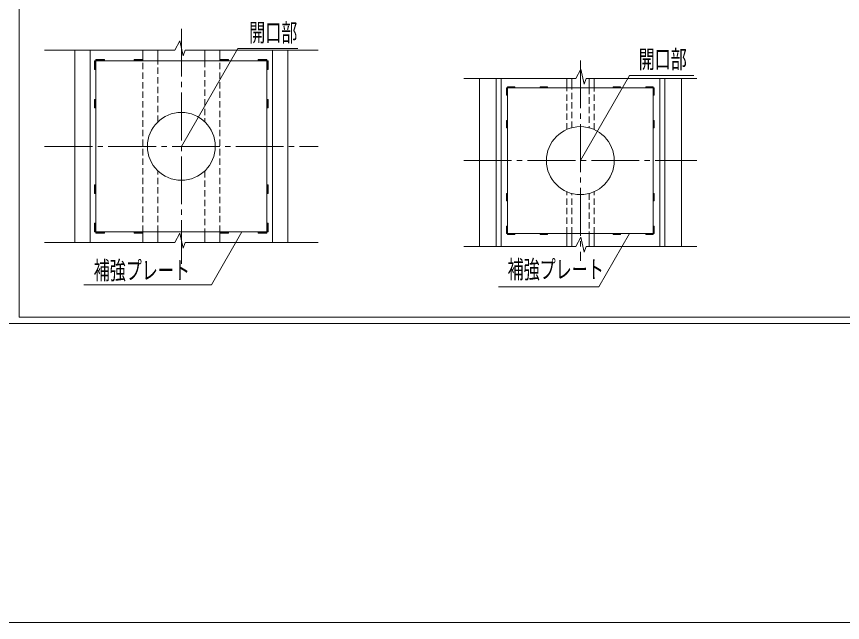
# Model space of a CAD drawing. Units: millimetres, scale not verified. Extents: x -2940 to 2940, y -2044 to 2044.
# Drawn here: x -152 to 1092, y -2044 to -1132 of the extents above; entities that cross this region are included whole.
import ezdxf
from ezdxf.enums import TextEntityAlignment as Align

# ---------------------------------------------------------------- set-up
doc = ezdxf.new("R2010")
doc.units = ezdxf.units.MM
doc.header["$LTSCALE"] = 8
doc.linetypes.add('CHAIN2', pattern=[12, 9, -1, 1, -1])
doc.linetypes.add('DASHED1', pattern=[1.8, 1.2, -0.6])
doc.layers.add('0-0_特記', color=4, linetype='Continuous', lineweight=18)
doc.layers.add('0-1_0-0', color=7, linetype='Continuous', lineweight=18)
doc.styles.add('ＭＳ ゴシック', font='')
doc.styles.get('ＭＳ ゴシック').set_extended_font_data('MS Gothic')

msp = doc.modelspace()

# ---------------------------------------------------------------- linework, layer by layer
at = {"layer": '0-0_特記', "color": 3}
for p, q in [((-147.746, -1584.549), (-147.746, -590.165)), ((-147.746, -1584.549), (2940.286, -1584.549)), ((-2940.286, -1594.549), (2940.286, -1594.549)), ((-2940.286, -2044.5), (2940.286, -2044.5))]:
    msp.add_line(p, q, dxfattribs=at)
at = {"layer": '0-0_特記', "lineweight": 9}
for p, q in [((96.434, -1327.625), (181.562, -1180.18)), ((181.562, -1180.18), (271.71, -1180.18)), ((697.239, -1349.059), (771.324, -1220.741)), ((771.324, -1220.741), (867.886, -1220.741)), ((141.642, -1535.935), (187.587, -1456.355)), ((724.865, -1538.87), (771.13, -1458.737))]:
    msp.add_line(p, q, dxfattribs=at)
at = {"layer": '0-0_特記', "color": 7}
for points in [[(86.866, -1182.803), (94.223, -1168.7), (99.246, -1191.23), (102.377, -1182.803)], [(690.451, -1225.67), (697.809, -1211.568), (702.831, -1234.098), (705.962, -1225.67)], [(86.866, -1472.446), (94.223, -1458.344), (99.246, -1480.874), (102.377, -1472.446)], [(690.451, -1478.3), (697.809, -1464.197), (702.831, -1486.727), (705.962, -1478.3)]]:
    msp.add_lwpolyline(points, dxfattribs=at)
at = {"layer": '0-1_0-0', "linetype": 'CHAIN2'}
for p, q in [((96.434, -1150.621), (96.434, -1504.63)), ((697.239, -1198.251), (697.239, -1499.866)), ((-109.534, -1327.626), (302.404, -1327.626)), ((521.754, -1349.059), (872.726, -1349.059))]:
    msp.add_line(p, q, dxfattribs=at)
at = {"layer": '0-1_0-0'}
for p, q in [((-109.534, -1182.803), (86.866, -1182.803)), ((-63.719, -1182.803), (-63.719, -1472.446)), ((-40.947, -1472.446), (-40.947, -1182.803)), ((38.506, -1198.894), (38.506, -1182.803)), ((61.278, -1198.894), (61.278, -1182.803)), ((102.377, -1182.803), (302.404, -1182.803)), ((131.591, -1182.803), (131.591, -1198.894)), ((154.363, -1198.894), (154.363, -1182.803)), ((233.813, -1472.446), (233.813, -1182.803)), ((256.586, -1472.446), (256.586, -1182.803)), ((-34.226, -1198.894), (-32.295, -1198.894)), ((-34.226, -1211.768), (-34.226, -1198.894)), ((-34.226, -1200.979), (-32.295, -1202.91)), ((-34.226, -1203.256), (-32.295, -1205.186)), ((-34.226, -1205.532), (-32.295, -1207.462)), ((-34.036, -1198.894), (-32.295, -1200.634)), ((-32.295, -1196.964), (-19.422, -1196.964)), ((-32.295, -1198.894), (-32.295, -1196.964)), ((-32.295, -1198.358), (-31.759, -1198.894)), ((-19.422, -1198.894), (-32.295, -1198.894)), ((-32.295, -1198.894), (-32.295, -1211.768)), ((-31.414, -1196.964), (-29.483, -1198.894)), ((-29.138, -1196.964), (-27.207, -1198.894)), ((-26.862, -1196.964), (-24.931, -1198.894)), ((-24.586, -1196.964), (-22.654, -1198.894)), ((-22.31, -1196.964), (-20.378, -1198.894)), ((-20.034, -1196.964), (-19.422, -1197.575)), ((-19.422, -1196.964), (-19.422, -1198.894)), ((25.634, -1198.047), (26.717, -1196.964)), ((25.634, -1196.964), (38.506, -1196.964)), ((25.634, -1198.894), (25.634, -1196.964)), ((38.506, -1198.894), (25.634, -1198.894)), ((27.062, -1198.894), (28.994, -1196.964)), ((29.338, -1198.894), (31.269, -1196.964)), ((31.614, -1198.894), (33.544, -1196.964)), ((33.888, -1198.894), (35.82, -1196.964)), ((36.165, -1198.894), (38.095, -1196.964)), ((38.44, -1198.894), (38.506, -1198.828)), ((38.44, -1198.894), (38.506, -1198.828)), ((38.506, -1196.964), (38.506, -1198.894)), ((154.363, -1198.047), (155.446, -1196.964)), ((154.363, -1196.964), (167.236, -1196.964)), ((154.363, -1198.894), (154.363, -1196.964)), ((167.236, -1198.894), (154.363, -1198.894)), ((155.792, -1198.894), (157.723, -1196.964)), ((158.067, -1198.894), (159.999, -1196.964)), ((160.343, -1198.894), (162.274, -1196.964)), ((162.618, -1198.894), (164.55, -1196.964)), ((164.895, -1198.894), (166.825, -1196.964)), ((167.17, -1198.894), (167.236, -1198.828)), ((167.17, -1198.894), (167.236, -1198.828)), ((167.236, -1196.964), (167.236, -1198.894)), ((212.292, -1198.047), (213.375, -1196.964)), ((212.292, -1196.964), (225.165, -1196.964)), ((212.292, -1198.894), (212.292, -1196.964)), ((213.721, -1198.894), (215.652, -1196.964)), ((215.996, -1198.894), (217.928, -1196.964)), ((218.272, -1198.894), (220.203, -1196.964)), ((220.547, -1198.894), (222.478, -1196.964)), ((222.824, -1198.894), (224.754, -1196.964)), ((225.099, -1198.894), (225.165, -1198.828)), ((225.099, -1198.894), (225.165, -1198.828)), ((225.165, -1196.964), (225.165, -1198.894)), ((225.165, -1198.894), (227.096, -1198.894)), ((225.165, -1201.103), (227.096, -1199.173)), ((225.165, -1203.379), (227.096, -1201.448)), ((225.165, -1205.655), (227.096, -1203.724)), ((225.165, -1207.93), (227.096, -1206)), ((227.096, -1198.894), (227.096, -1211.768)), ((-34.226, -1207.808), (-32.295, -1209.738)), ((-34.226, -1210.083), (-32.542, -1211.768)), ((-32.295, -1211.768), (-34.226, -1211.768)), ((225.165, -1210.206), (227.096, -1208.275)), ((227.096, -1211.768), (225.165, -1211.768)), ((225.879, -1211.768), (227.096, -1210.551)), ((521.754, -1225.67), (690.451, -1225.67)), ((545.456, -1225.67), (545.456, -1478.3)), ((570.461, -1225.67), (570.461, -1478.3)), ((577.926, -1478.3), (577.926, -1225.67)), ((676.823, -1239.381), (676.823, -1225.67)), ((684.308, -1239.381), (684.308, -1225.67)), ((705.962, -1225.67), (872.726, -1225.67)), ((710.633, -1225.67), (710.633, -1239.381)), ((718.099, -1239.381), (718.099, -1225.67)), ((816.996, -1478.3), (816.996, -1225.67)), ((824.418, -1478.3), (824.418, -1225.67)), ((849.442, -1225.67), (849.442, -1478.3)), ((585.916, -1239.381), (587.562, -1239.381)), ((585.916, -1250.349), (585.916, -1239.381)), ((585.916, -1241.157), (587.562, -1242.802)), ((585.916, -1243.096), (587.562, -1244.742)), ((586.079, -1239.381), (587.562, -1240.863)), ((587.562, -1237.736), (598.53, -1237.736)), ((587.562, -1239.381), (587.562, -1237.736)), ((587.562, -1238.924), (588.018, -1239.381)), ((598.53, -1239.381), (587.562, -1239.381)), ((587.562, -1239.381), (587.562, -1250.349)), ((588.312, -1237.736), (589.958, -1239.381)), ((590.251, -1237.736), (591.897, -1239.381)), ((592.191, -1237.736), (593.836, -1239.381)), ((594.13, -1237.736), (595.776, -1239.381)), ((596.069, -1237.736), (597.714, -1239.381)), ((598.008, -1237.736), (598.53, -1238.256)), ((598.53, -1237.736), (598.53, -1239.381)), ((636.917, -1237.736), (647.884, -1237.736)), ((636.917, -1239.381), (636.917, -1237.736)), ((636.917, -1238.924), (637.374, -1239.381)), ((647.884, -1239.381), (636.917, -1239.381)), ((637.667, -1237.736), (639.313, -1239.381)), ((639.606, -1237.736), (641.252, -1239.381)), ((641.546, -1237.736), (643.191, -1239.381)), ((643.485, -1237.736), (645.13, -1239.381)), ((645.424, -1237.736), (647.07, -1239.381)), ((647.363, -1237.736), (647.884, -1238.256)), ((647.884, -1237.736), (647.884, -1239.381)), ((746.594, -1237.736), (757.562, -1237.736)), ((746.594, -1239.381), (746.594, -1237.736)), ((746.594, -1238.924), (747.051, -1239.381)), ((757.562, -1239.381), (746.594, -1239.381)), ((747.345, -1237.736), (748.99, -1239.381)), ((749.283, -1237.736), (750.93, -1239.381)), ((751.223, -1237.736), (752.868, -1239.381)), ((753.162, -1237.736), (754.808, -1239.381)), ((755.102, -1237.736), (756.747, -1239.381)), ((757.041, -1237.736), (757.562, -1238.256)), ((757.562, -1237.736), (757.562, -1239.381)), ((795.95, -1238.659), (796.873, -1237.736)), ((795.95, -1237.736), (806.917, -1237.736)), ((795.95, -1239.381), (795.95, -1237.736)), ((797.167, -1239.381), (798.812, -1237.736)), ((799.106, -1239.381), (800.751, -1237.736)), ((801.045, -1239.381), (802.69, -1237.736)), ((802.983, -1239.381), (804.629, -1237.736)), ((804.922, -1239.381), (806.567, -1237.736)), ((806.861, -1239.381), (806.917, -1239.324)), ((806.861, -1239.381), (806.917, -1239.324)), ((806.917, -1237.736), (806.917, -1239.381)), ((806.917, -1239.381), (808.563, -1239.381)), ((806.917, -1241.262), (808.563, -1239.618)), ((806.917, -1243.202), (808.563, -1241.556)), ((806.917, -1245.141), (808.563, -1243.495)), ((808.563, -1239.381), (808.563, -1250.349)), ((585.916, -1245.036), (587.562, -1246.681)), ((585.916, -1246.974), (587.562, -1248.619)), ((585.916, -1248.914), (587.352, -1250.349)), ((587.562, -1250.349), (585.916, -1250.349)), ((806.917, -1247.079), (808.563, -1245.434)), ((806.917, -1249.018), (808.563, -1247.373)), ((808.563, -1250.349), (806.917, -1250.349)), ((807.526, -1250.349), (808.563, -1249.312)), ((-34.226, -1256.823), (-32.295, -1256.823)), ((-34.226, -1269.697), (-34.226, -1256.823)), ((-34.226, -1259.032), (-32.295, -1257.102)), ((-34.226, -1261.308), (-32.295, -1259.377)), ((-34.226, -1263.584), (-32.295, -1261.653)), ((-34.226, -1265.859), (-32.295, -1263.929)), ((-34.226, -1268.135), (-32.295, -1266.204)), ((-33.512, -1269.697), (-32.295, -1268.48)), ((-32.295, -1256.823), (-32.295, -1269.697)), ((225.165, -1256.823), (227.096, -1256.823)), ((225.165, -1269.697), (225.165, -1256.823)), ((225.165, -1259.032), (227.096, -1257.102)), ((225.165, -1261.308), (227.096, -1259.377)), ((225.165, -1263.584), (227.096, -1261.653)), ((225.165, -1265.859), (227.096, -1263.929)), ((225.165, -1268.135), (227.096, -1266.204)), ((225.879, -1269.697), (227.096, -1268.48)), ((227.096, -1256.823), (227.096, -1269.697)), ((-32.295, -1269.697), (-34.226, -1269.697)), ((227.096, -1269.697), (225.165, -1269.697)), ((585.916, -1288.736), (587.562, -1288.736)), ((585.916, -1299.704), (585.916, -1288.736)), ((585.916, -1290.512), (587.562, -1292.158)), ((585.916, -1292.452), (587.562, -1294.097)), ((586.079, -1288.736), (587.562, -1290.218)), ((587.562, -1288.736), (587.562, -1299.704)), ((806.917, -1288.736), (808.563, -1288.736)), ((806.917, -1299.704), (806.917, -1288.736)), ((806.917, -1290.618), (808.563, -1288.973)), ((806.917, -1292.557), (808.563, -1290.911)), ((806.917, -1294.496), (808.563, -1292.85)), ((808.563, -1288.736), (808.563, -1299.704)), ((585.916, -1294.391), (587.562, -1296.036)), ((585.916, -1296.33), (587.562, -1297.974)), ((585.916, -1298.269), (587.352, -1299.704)), ((587.562, -1299.704), (585.916, -1299.704)), ((806.917, -1296.434), (808.563, -1294.79)), ((806.917, -1298.374), (808.563, -1296.728)), ((808.563, -1299.704), (806.917, -1299.704)), ((807.526, -1299.704), (808.563, -1298.667)), ((-34.226, -1385.554), (-32.295, -1385.554)), ((-34.226, -1398.427), (-34.226, -1385.554)), ((-34.226, -1387.762), (-32.295, -1385.832)), ((-34.226, -1390.038), (-32.295, -1388.107)), ((-34.226, -1392.314), (-32.295, -1390.383)), ((-34.226, -1394.59), (-32.295, -1392.659)), ((-32.295, -1385.554), (-32.295, -1398.427)), ((225.165, -1385.554), (227.096, -1385.554)), ((225.165, -1398.427), (225.165, -1385.554)), ((225.165, -1387.762), (227.096, -1385.832)), ((225.165, -1390.038), (227.096, -1388.107)), ((225.165, -1392.314), (227.096, -1390.383)), ((225.165, -1394.59), (227.096, -1392.659)), ((227.096, -1385.554), (227.096, -1398.427)), ((-34.226, -1396.866), (-32.295, -1394.934)), ((-32.295, -1398.427), (-34.226, -1398.427)), ((-33.512, -1398.427), (-32.295, -1397.21)), ((225.165, -1396.866), (227.096, -1394.934)), ((227.096, -1398.427), (225.165, -1398.427)), ((225.879, -1398.427), (227.096, -1397.21)), ((585.916, -1398.414), (587.562, -1398.414)), ((585.916, -1409.382), (585.916, -1398.414)), ((585.916, -1400.19), (587.562, -1401.836)), ((585.916, -1402.13), (587.562, -1403.774)), ((585.916, -1404.069), (587.562, -1405.714)), ((586.079, -1398.414), (587.562, -1399.897)), ((587.562, -1398.414), (587.562, -1409.382)), ((806.917, -1398.414), (808.563, -1398.414)), ((806.917, -1409.382), (806.917, -1398.414)), ((806.917, -1400.296), (808.563, -1398.651)), ((806.917, -1402.235), (808.563, -1400.59)), ((806.917, -1404.174), (808.563, -1402.529)), ((806.917, -1406.113), (808.563, -1404.468)), ((808.563, -1398.414), (808.563, -1409.382)), ((585.916, -1406.008), (587.562, -1407.653)), ((585.916, -1407.947), (587.352, -1409.382)), ((587.562, -1409.382), (585.916, -1409.382)), ((806.917, -1408.052), (808.563, -1406.406)), ((808.563, -1409.382), (806.917, -1409.382)), ((807.526, -1409.382), (808.563, -1408.346)), ((-34.226, -1444.566), (-33.142, -1443.482)), ((-34.226, -1443.482), (-32.295, -1443.482)), ((-34.226, -1456.355), (-34.226, -1443.482)), ((-34.226, -1446.842), (-32.295, -1444.911)), ((-34.226, -1449.118), (-32.295, -1447.186)), ((-34.226, -1451.394), (-32.295, -1449.462)), ((-34.226, -1453.669), (-32.295, -1451.738)), ((-34.226, -1455.945), (-32.295, -1454.014)), ((-32.295, -1443.482), (-32.295, -1456.355)), ((225.165, -1443.482), (227.096, -1443.482)), ((225.165, -1456.355), (225.165, -1443.482)), ((225.165, -1444.439), (227.096, -1446.37)), ((225.165, -1446.715), (227.096, -1448.646)), ((225.165, -1448.991), (227.096, -1450.922)), ((225.165, -1451.267), (227.096, -1453.198)), ((225.165, -1453.543), (227.096, -1455.474)), ((226.485, -1443.482), (227.096, -1444.094)), ((227.096, -1443.482), (227.096, -1456.355)), ((585.916, -1448.693), (586.84, -1447.769)), ((585.916, -1447.769), (587.562, -1447.769)), ((585.916, -1458.737), (585.916, -1447.769)), ((585.916, -1450.631), (587.562, -1448.986)), ((585.916, -1452.57), (587.562, -1450.925)), ((585.916, -1454.51), (587.562, -1452.864)), ((585.916, -1456.448), (587.562, -1454.802)), ((587.562, -1447.769), (587.562, -1458.737)), ((806.917, -1447.769), (808.563, -1447.769)), ((806.917, -1458.737), (806.917, -1447.769)), ((806.917, -1448.584), (808.563, -1450.23)), ((806.917, -1450.523), (808.563, -1452.168)), ((806.917, -1452.462), (808.563, -1454.108)), ((806.917, -1454.402), (808.563, -1456.047)), ((808.042, -1447.769), (808.563, -1448.29)), ((808.563, -1447.769), (808.563, -1458.737)), ((-32.295, -1456.355), (-34.226, -1456.355)), ((-32.362, -1456.355), (-32.295, -1456.289)), ((-32.295, -1456.355), (-19.422, -1456.355)), ((-32.295, -1458.286), (-32.295, -1456.355)), ((-19.422, -1458.286), (-32.295, -1458.286)), ((-32.018, -1458.286), (-30.086, -1456.355)), ((-29.742, -1458.286), (-27.81, -1456.355)), ((-27.466, -1458.286), (-25.535, -1456.355)), ((-25.19, -1458.286), (-23.26, -1456.355)), ((-22.914, -1458.286), (-20.983, -1456.355)), ((-20.639, -1458.286), (-19.422, -1457.07)), ((-19.422, -1456.355), (-19.422, -1458.286)), ((25.634, -1456.355), (38.506, -1456.355)), ((25.634, -1458.286), (25.634, -1456.355)), ((25.634, -1456.603), (27.318, -1458.286)), ((38.506, -1458.286), (25.634, -1458.286)), ((27.662, -1456.355), (29.594, -1458.286)), ((29.939, -1456.355), (31.87, -1458.286)), ((32.215, -1456.355), (34.145, -1458.286)), ((34.49, -1456.355), (36.422, -1458.286)), ((36.766, -1456.355), (38.506, -1458.095)), ((38.506, -1472.446), (38.506, -1456.355)), ((38.506, -1456.355), (38.506, -1458.286)), ((61.278, -1472.446), (61.278, -1456.355)), ((131.591, -1456.355), (131.591, -1472.446)), ((154.363, -1472.446), (154.363, -1456.355)), ((154.363, -1456.355), (167.236, -1456.355)), ((154.363, -1458.286), (154.363, -1456.355)), ((154.363, -1456.603), (156.047, -1458.286)), ((167.236, -1458.286), (154.363, -1458.286)), ((156.392, -1456.355), (158.323, -1458.286)), ((158.669, -1456.355), (160.599, -1458.286)), ((160.945, -1456.355), (162.875, -1458.286)), ((163.22, -1456.355), (165.152, -1458.286)), ((165.496, -1456.355), (167.236, -1458.095)), ((167.236, -1456.355), (167.236, -1458.286)), ((212.292, -1456.355), (225.165, -1456.355)), ((212.292, -1458.286), (212.292, -1456.355)), ((212.292, -1456.603), (213.976, -1458.286)), ((225.165, -1458.286), (212.292, -1458.286)), ((214.322, -1456.355), (216.252, -1458.286)), ((216.598, -1456.355), (218.528, -1458.286)), ((218.874, -1456.355), (220.804, -1458.286)), ((221.149, -1456.355), (223.081, -1458.286)), ((223.425, -1456.355), (225.165, -1458.095)), ((225.165, -1455.819), (225.701, -1456.355)), ((227.096, -1456.355), (225.165, -1456.355)), ((225.165, -1456.355), (225.165, -1458.286)), ((585.916, -1458.387), (587.562, -1456.742)), ((587.562, -1458.737), (585.916, -1458.737)), ((587.505, -1458.737), (587.562, -1458.68)), ((587.562, -1458.737), (598.53, -1458.737)), ((587.562, -1460.382), (587.562, -1458.737)), ((598.53, -1460.382), (587.562, -1460.382)), ((587.798, -1460.382), (589.443, -1458.737)), ((589.737, -1460.382), (591.382, -1458.737)), ((591.677, -1460.382), (593.322, -1458.737)), ((593.614, -1460.382), (595.26, -1458.737)), ((595.554, -1460.382), (597.2, -1458.737)), ((597.493, -1460.382), (598.53, -1459.346)), ((598.53, -1458.737), (598.53, -1460.382)), ((636.917, -1458.737), (647.884, -1458.737)), ((636.917, -1460.382), (636.917, -1458.737)), ((647.884, -1460.382), (636.917, -1460.382)), ((637.154, -1460.382), (638.798, -1458.737)), ((639.092, -1460.382), (640.738, -1458.737)), ((641.031, -1460.382), (642.677, -1458.737)), ((642.97, -1460.382), (644.614, -1458.737)), ((644.909, -1460.382), (646.554, -1458.737)), ((646.848, -1460.382), (647.884, -1459.346)), ((647.884, -1458.737), (647.884, -1460.382)), ((676.823, -1478.3), (676.823, -1458.737)), ((684.308, -1478.3), (684.308, -1458.737)), ((710.633, -1458.737), (710.633, -1478.3)), ((718.099, -1478.3), (718.099, -1458.737)), ((746.594, -1458.737), (757.562, -1458.737)), ((746.594, -1460.382), (746.594, -1458.737)), ((757.562, -1460.382), (746.594, -1460.382)), ((746.831, -1460.382), (748.476, -1458.737)), ((748.769, -1460.382), (750.415, -1458.737)), ((750.709, -1460.382), (752.354, -1458.737)), ((752.647, -1460.382), (754.292, -1458.737)), ((754.586, -1460.382), (756.232, -1458.737)), ((756.526, -1460.382), (757.562, -1459.346)), ((757.562, -1458.737), (757.562, -1460.382)), ((795.95, -1458.737), (806.917, -1458.737)), ((795.95, -1460.382), (795.95, -1458.737)), ((795.95, -1458.948), (797.385, -1460.382)), ((806.917, -1460.382), (795.95, -1460.382)), ((797.678, -1458.737), (799.323, -1460.382)), ((799.618, -1458.737), (801.262, -1460.382)), ((801.558, -1458.737), (803.202, -1460.382)), ((803.496, -1458.737), (805.142, -1460.382)), ((805.434, -1458.737), (806.917, -1460.219)), ((806.917, -1456.341), (808.563, -1457.986)), ((806.917, -1458.28), (807.374, -1458.737)), ((808.563, -1458.737), (806.917, -1458.737)), ((806.917, -1458.737), (806.917, -1460.382)), ((-109.534, -1472.446), (86.866, -1472.446)), ((102.377, -1472.446), (302.404, -1472.446)), ((521.754, -1478.3), (690.451, -1478.3)), ((705.962, -1478.3), (872.726, -1478.3))]:
    msp.add_line(p, q, dxfattribs=at)
at = {"layer": '0-1_0-0', "color": 3}
for p, q in [((-32.295, -1198.894), (225.165, -1198.894)), ((-32.295, -1456.355), (-32.295, -1198.894)), ((225.165, -1456.355), (225.165, -1198.894)), ((587.562, -1239.381), (806.917, -1239.381)), ((587.562, -1458.737), (587.562, -1239.381)), ((806.917, -1458.737), (806.917, -1239.381)), ((-32.295, -1456.355), (225.165, -1456.355)), ((587.562, -1458.737), (806.917, -1458.737))]:
    msp.add_line(p, q, dxfattribs=at)
at = {"layer": '0-1_0-0', "linetype": 'DASHED1'}
for p, q in [((38.506, -1456.355), (38.506, -1198.894)), ((61.278, -1290.524), (61.278, -1198.894)), ((131.591, -1198.894), (131.591, -1290.524)), ((154.363, -1456.355), (154.363, -1198.894)), ((676.823, -1302.202), (676.823, -1239.381)), ((684.308, -1299.61), (684.308, -1239.381)), ((710.633, -1239.381), (710.633, -1299.733)), ((718.099, -1302.398), (718.099, -1239.381)), ((61.278, -1456.355), (61.278, -1364.726)), ((131.591, -1364.726), (131.591, -1456.355)), ((676.823, -1458.737), (676.823, -1395.917)), ((684.308, -1458.737), (684.308, -1398.509)), ((710.633, -1398.386), (710.633, -1458.737)), ((718.099, -1458.737), (718.099, -1395.721))]:
    msp.add_line(p, q, dxfattribs=at)
at = {"layer": '0-1_0-0', "color": 4, "lineweight": 9}
for p, q in [((-50.612, -1535.935), (141.642, -1535.935)), ((573.887, -1538.87), (724.865, -1538.87))]:
    msp.add_line(p, q, dxfattribs=at)
at = {"layer": '0-1_0-0'}
for points in [[(225.165, -1211.768), (225.165, -1198.894), (212.292, -1198.894)], [(806.917, -1250.349), (806.917, -1239.381), (795.95, -1239.381)]]:
    msp.add_lwpolyline(points, dxfattribs=at)
for centre in [(96.434, -1327.626), (697.239, -1349.059)]:
    msp.add_circle(centre, 51.113, dxfattribs=at)

# ---------------------------------------------------------------- texts
at = {"layer": '0-0_特記', "color": 7, "style": 'ＭＳ ゴシック', "width": 0.65}
for s, p in [('開口部', (198.619, -1177.955)), ('開口部', (785.084, -1218.094)), ('補強プレート', (-35.484, -1535.976)), ('補強プレート', (587.712, -1534.58))]:
    msp.add_text(s, height=27.21, dxfattribs=at).set_placement(p, align=Align.BOTTOM_LEFT)

doc.saveas('drawing.dxf')
